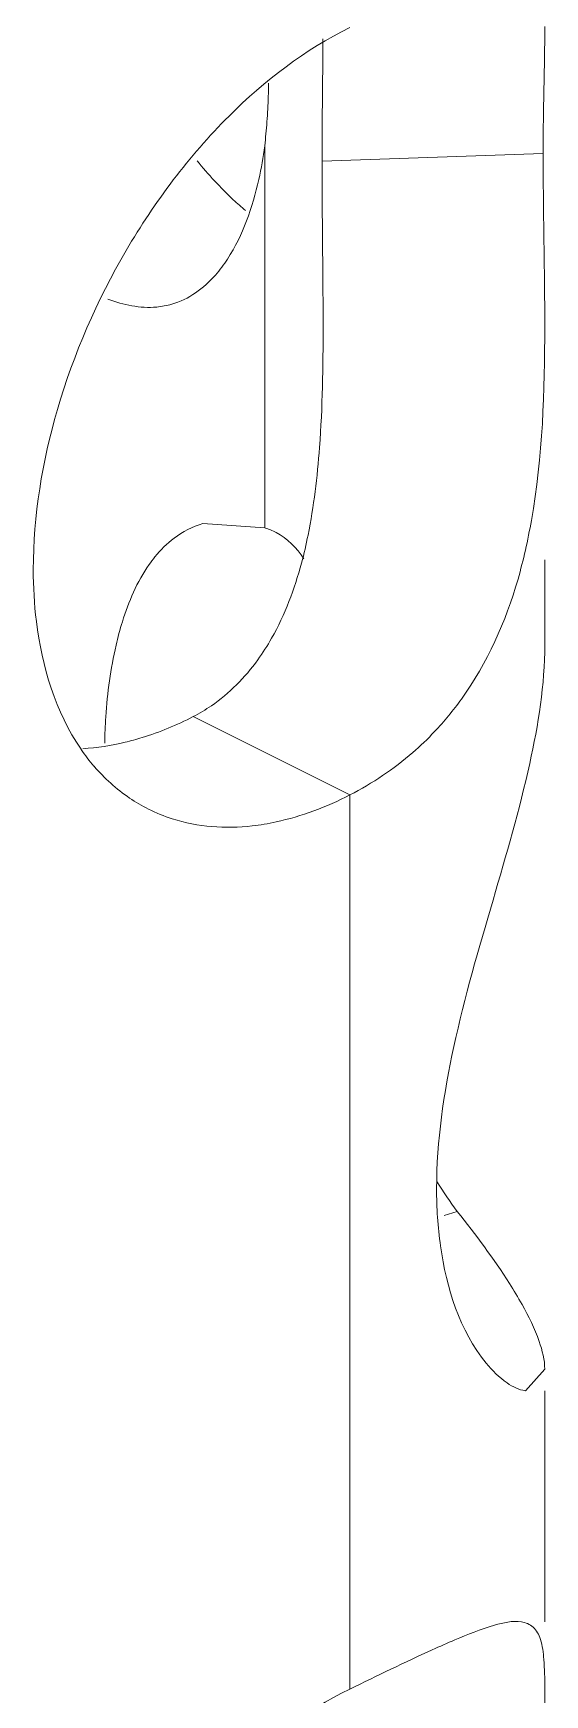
# Model space of a CAD drawing. Header units: millimetres. Extents: x 1177 to 4147, y 93 to 2194.
# Drawn here: x 3571.3 to 3573.73, y 936.75 to 944.62 of the extents above; entities that cross this region are included whole.
import ezdxf

# ---------------------------------------------------------------- set-up
doc = ezdxf.new("R2010")
doc.units = ezdxf.units.MM
doc.header["$LTSCALE"] = 0.1
doc.layers.get('0').update_dxf_attribs({"lineweight": 13})

# ---------------------------------------------------------------- blocks, each defined once
blk = doc.blocks.new('01')
for p, q in [((4032.137, 928.552), (4032.137, 931.138)), ((4032.525, 931.035), (4034.021, 931.087)), ((4031.719, 928.581), (4032.137, 928.552)), ((4034.032, 927.76), (4034.032, 928.335)), ((4031.653, 927.274), (4032.714, 926.744)), ((4032.714, 920.69), (4032.714, 926.744)), ((4033.351, 923.897), (4033.44, 923.923)), ((4033.901, 922.71), (4034.032, 922.855)), ((4034.032, 921.145), (4034.032, 922.71))]:
    blk.add_line(p, q)
for centre, radius, start, end in [((4027.143, 931.646), 5.021, 358.0343, 359.0552), ((4027.635, 931.627), 4.529, 355.8841, 358.0542), ((4028.262, 931.582), 3.9, 353.4712, 355.8898), ((4031.753, 928.619), 2.108, 311.1088, 316.6755), ((4032.015, 927.821), 1.359, 214.4352, 220.5122), ((4031.76, 928.613), 2.098, 297.0328, 311.0773), ((4031.86, 927.664), 1.137, 235.8831, 243.3777), ((4036.657, 926.268), 3.981, 212.5434, 216.0915)]:
    blk.add_arc(centre, radius, start, end)
for points, knots in [([(4032.714, 931.94), (4032.41, 931.792), (4031.828, 931.342), (4031.156, 930.445), (4030.697, 929.393), (4030.571, 928.635), (4030.571, 928.27)], [0, 0, 0, 0, 0.229092, 0.487552, 0.752826, 1, 1, 1, 1]), ([(4032.525, 931.035), (4032.525, 931.11), (4032.526, 931.386), (4032.53, 931.662), (4032.531, 931.863)], [0, 0, 0, 0, 0.272011, 1, 1, 1, 1]), ([(4034.021, 931.087), (4034.021, 931.171), (4034.023, 931.458), (4034.032, 931.745), (4034.032, 931.947)], [0, 0, 0, 0, 0.294298, 1, 1, 1, 1]), ([(4032.137, 931.138), (4032.127, 931.062), (4032.081, 930.797), (4031.99, 930.534), (4031.885, 930.372)], [0, 0, 0, 0, 0.284987, 1, 1, 1, 1]), ([(4034.032, 929.918), (4034.032, 930.02), (4034.029, 930.409), (4034.021, 930.799), (4034.021, 931.087)], [0, 0, 0, 0, 0.260842, 1, 1, 1, 1]), ([(4032.007, 930.702), (4031.979, 930.725), (4031.861, 930.829), (4031.755, 930.945), (4031.679, 931.038)], [0, 0, 0, 0, 0.233401, 1, 1, 1, 1]), ([(4032.532, 929.918), (4032.532, 930.016), (4032.53, 930.388), (4032.525, 930.76), (4032.525, 931.035)], [0, 0, 0, 0, 0.261351, 1, 1, 1, 1]), ([(4031.885, 930.372), (4031.861, 930.334), (4031.764, 930.203), (4031.622, 930.099), (4031.508, 930.066)], [0, 0, 0, 0, 0.277169, 1, 1, 1, 1]), ([(4031.508, 930.066), (4031.475, 930.057), (4031.33, 930.03), (4031.18, 930.061), (4031.076, 930.101)], [0, 0, 0, 0, 0.235867, 1, 1, 1, 1]), ([(4033.851, 928.205), (4033.888, 928.335), (4034.014, 928.898), (4034.032, 929.478), (4034.032, 929.918)], [0, 0, 0, 0, 0.235986, 1, 1, 1, 1]), ([(4032.386, 928.314), (4032.403, 928.377), (4032.462, 928.634), (4032.493, 928.897), (4032.508, 929.097)], [0, 0, 0, 0, 0.244036, 1, 1, 1, 1]), ([(4031.355, 928.303), (4031.367, 928.321), (4031.417, 928.387), (4031.475, 928.446), (4031.524, 928.482)], [0, 0, 0, 0, 0.264167, 1, 1, 1, 1]), ([(4032.137, 928.552), (4032.164, 928.544), (4032.269, 928.501), (4032.355, 928.416), (4032.401, 928.343)], [0, 0, 0, 0, 0.242725, 1, 1, 1, 1]), ([(4030.571, 928.27), (4030.571, 928.153), (4030.594, 927.732), (4030.721, 927.305), (4030.894, 927.053)], [0, 0, 0, 0, 0.277223, 1, 1, 1, 1]), ([(4031.131, 927.757), (4031.143, 927.811), (4031.194, 928.001), (4031.273, 928.187), (4031.355, 928.303)], [0, 0, 0, 0, 0.278554, 1, 1, 1, 1]), ([(4032.09, 927.658), (4032.124, 927.705), (4032.253, 927.909), (4032.339, 928.138), (4032.386, 928.314)], [0, 0, 0, 0, 0.240294, 1, 1, 1, 1]), ([(4033.286, 927.173), (4033.352, 927.242), (4033.603, 927.547), (4033.768, 927.917), (4033.851, 928.205)], [0, 0, 0, 0, 0.241743, 1, 1, 1, 1]), ([(4031.054, 927.094), (4031.055, 927.154), (4031.065, 927.376), (4031.094, 927.599), (4031.131, 927.757)], [0, 0, 0, 0, 0.267779, 1, 1, 1, 1]), ([(4034.032, 927.76), (4034.032, 927.49), (4033.937, 926.903), (4033.675, 926.009), (4033.399, 925.065), (4033.3, 924.401), (4033.3, 924.078)], [0, 0, 0, 0, 0.215429, 0.469664, 0.742461, 1, 1, 1, 1]), ([(4031.653, 927.274), (4031.696, 927.296), (4031.863, 927.397), (4032.004, 927.539), (4032.09, 927.658)], [0, 0, 0, 0, 0.24473, 1, 1, 1, 1]), ([(4031.193, 927.1), (4031.231, 927.11), (4031.39, 927.153), (4031.542, 927.217), (4031.653, 927.274)], [0, 0, 0, 0, 0.240401, 1, 1, 1, 1]), ([(4032.051, 926.534), (4032.106, 926.54), (4032.335, 926.579), (4032.556, 926.663), (4032.714, 926.744)], [0, 0, 0, 0, 0.236094, 1, 1, 1, 1]), ([(4031.351, 926.648), (4031.402, 926.622), (4031.624, 926.531), (4031.872, 926.514), (4032.051, 926.534)], [0, 0, 0, 0, 0.24274, 1, 1, 1, 1]), ([(4033.3, 924.078), (4033.3, 923.948), (4033.326, 923.538), (4033.456, 923.116), (4033.636, 922.896)], [0, 0, 0, 0, 0.31316, 1, 1, 1, 1]), ([(4033.878, 923.294), (4033.851, 923.342), (4033.719, 923.561), (4033.565, 923.766), (4033.44, 923.923)], [0, 0, 0, 0, 0.214938, 1, 1, 1, 1]), ([(4034.032, 922.855), (4034.032, 922.919), (4033.991, 923.074), (4033.923, 923.214), (4033.878, 923.294)], [0, 0, 0, 0, 0.41032, 1, 1, 1, 1]), ([(4033.636, 922.896), (4033.677, 922.846), (4033.755, 922.768), (4033.857, 922.715), (4033.901, 922.71)], [0, 0, 0, 0, 0.59246, 1, 1, 1, 1]), ([(4033.874, 921.145), (4033.813, 921.154), (4033.655, 921.117), (4033.511, 921.06), (4033.424, 921.023)], [0, 0, 0, 0, 0.393589, 1, 1, 1, 1]), ([(4034.032, 920.697), (4034.032, 920.762), (4034.03, 920.872), (4034.013, 921.014), (4033.964, 921.115), (4033.902, 921.141), (4033.874, 921.145)], [0, 0, 0, 0, 0.374969, 0.643761, 0.831192, 1, 1, 1, 1]), ([(4033.424, 921.023), (4033.372, 921.001), (4033.133, 920.895), (4032.898, 920.78), (4032.714, 920.69)], [0, 0, 0, 0, 0.213052, 1, 1, 1, 1]), ([(4032.714, 920.69), (4032.41, 920.542), (4031.828, 920.092), (4031.156, 919.195), (4030.697, 918.143), (4030.571, 917.385), (4030.571, 917.02)], [0, 0, 0, 0, 0.229092, 0.487552, 0.752826, 1, 1, 1, 1]), ([(4034.021, 919.837), (4034.021, 919.921), (4034.023, 920.208), (4034.032, 920.495), (4034.032, 920.697)], [0, 0, 0, 0, 0.294298, 1, 1, 1, 1])]:
    blk.add_open_spline(points, degree=3, knots=knots)
for points in [[(4032.508, 929.097), (4032.528, 929.37), (4032.532, 929.644), (4032.532, 929.918)], [(4031.524, 928.482), (4031.582, 928.526), (4031.649, 928.56), (4031.719, 928.581)], [(4030.906, 927.057), (4031.003, 927.062), (4031.099, 927.078), (4031.193, 927.1)], [(4030.982, 926.939), (4031.052, 926.857), (4031.133, 926.783), (4031.222, 926.723)]]:
    blk.add_open_spline(points, degree=3)

msp = doc.modelspace()

# ---------------------------------------------------------------- block references
at = {"xscale": 0.7, "yscale": 0.7, "zscale": 0.7}
msp.add_blockref('01', (749.9034, 292.2903), dxfattribs=at)

doc.saveas('drawing.dxf')
